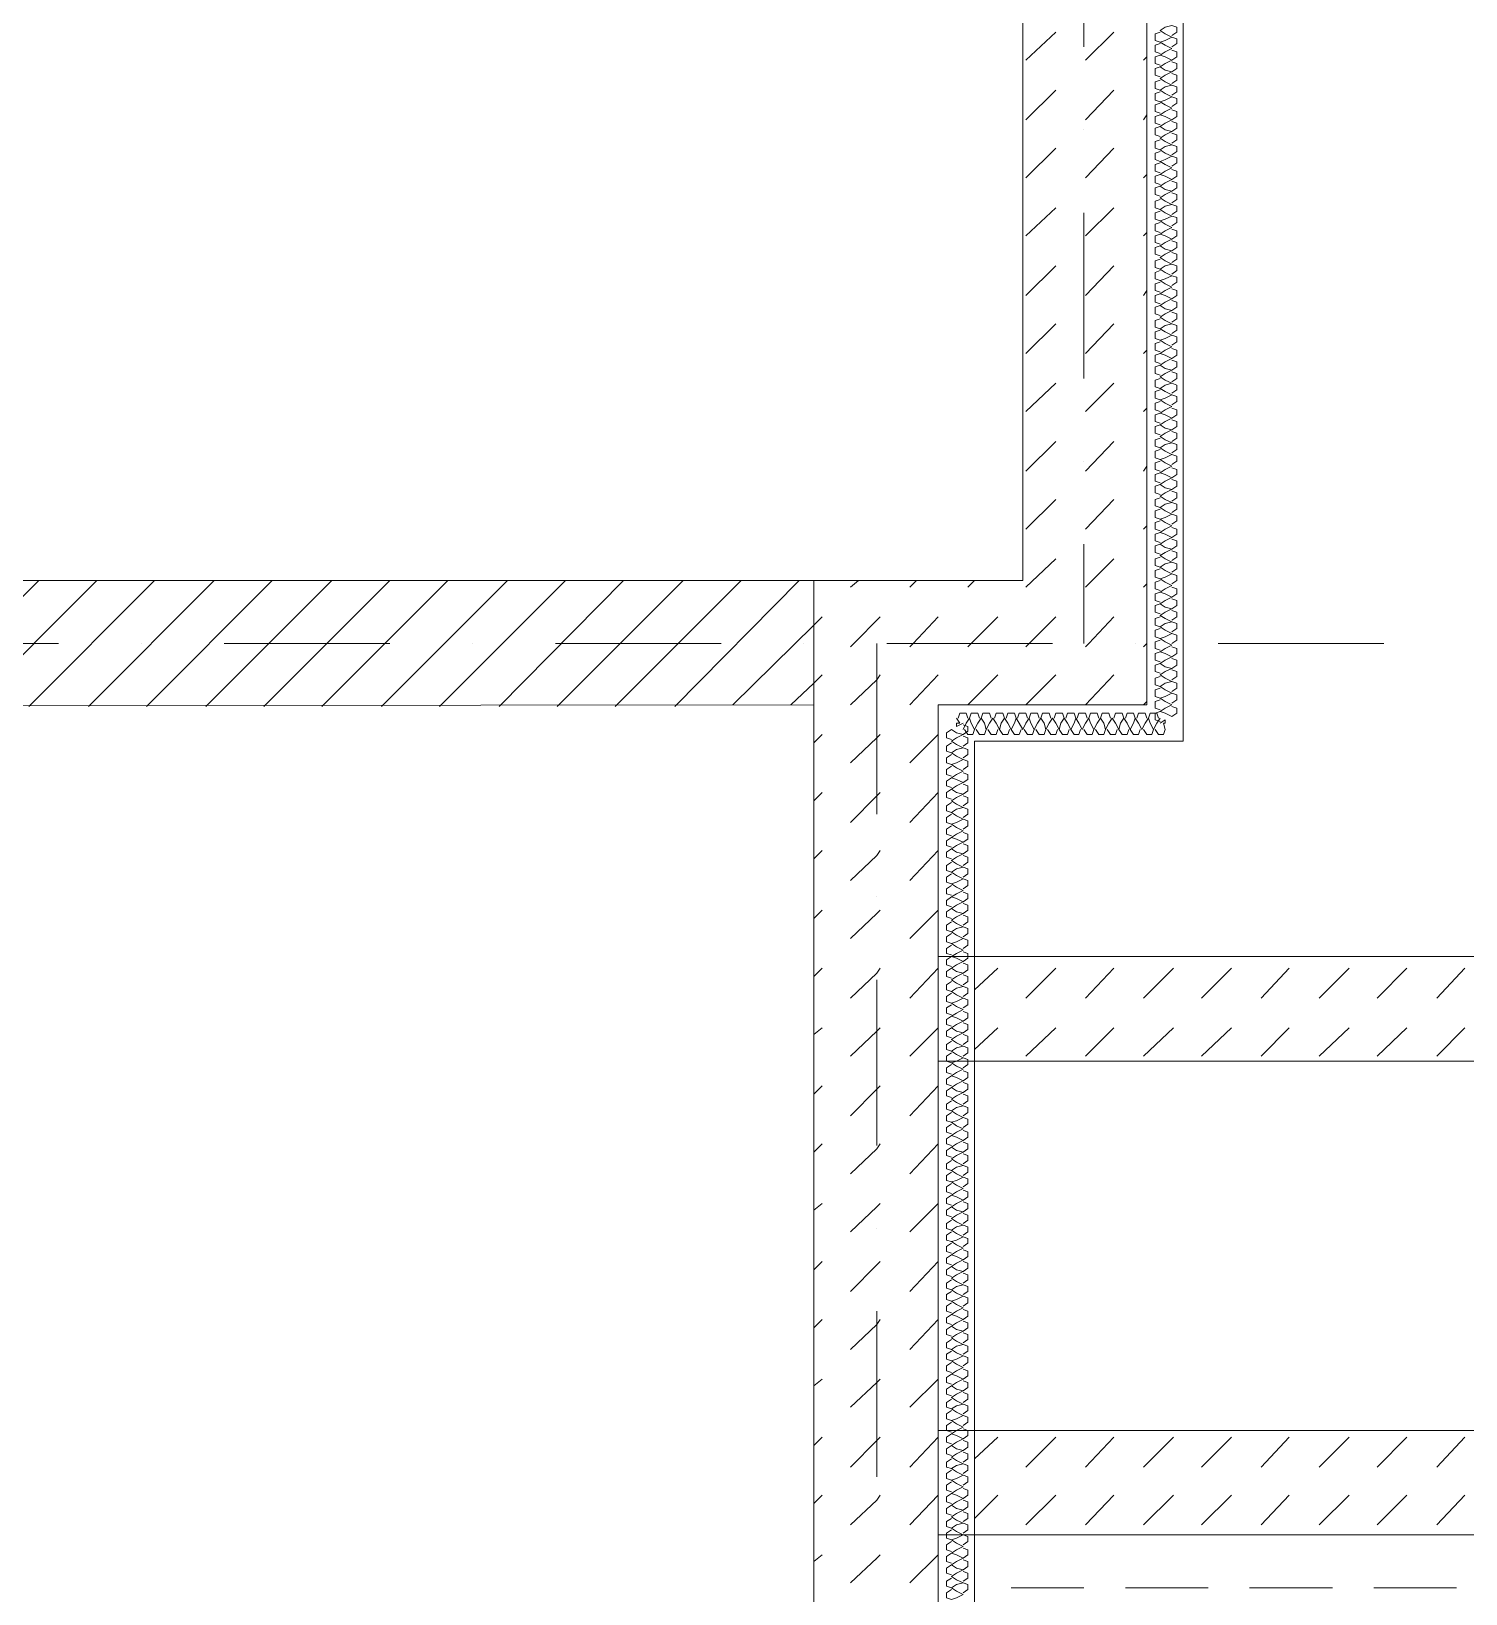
# Model space of a CAD drawing. Header units: millimetres. Extents: x 440 to 72591, y -28954 to 25941.
# Drawn here: x 24972 to 27721, y 11385 to 14379 of the extents above; entities that cross this region are included whole.
import ezdxf

# ---------------------------------------------------------------- set-up
doc = ezdxf.new("R2010")
doc.units = ezdxf.units.MM
doc.layers.add('podkład', color=7, linetype='Continuous')

msp = doc.modelspace()

# ---------------------------------------------------------------- linework, layer by layer
at = {"layer": 'podkład', "color": 7, "lineweight": 5, "transparency": 33554572}
for points in [[(18480.1, 7658.9), (18480.1, 7585.8), (19210.3, 7585.8), (19210.3, 7516), (20000.9, 7516), (20000.9, 7017.5), (26779.8, 7017.5), (26779.8, 13018.4), (27179.8, 13018.4), (27179.8, 21197.5), (22941.1, 21197.5)], [(26779.8, 12742.2), (26779.8, 12481.8)], [(26779.8, 12215.1), (26779.8, 11954.8)]]:
    msp.add_lwpolyline(points, dxfattribs=at)
at = {"layer": 'podkład', "color": 1, "lineweight": 5, "transparency": 33554572}
for points in [[(23531.7, 15126.7), (26871.9, 15126.7), (26871.9, 20886.3), (22941.1, 20886.3), (22941.1, 21127.6), (27110, 21127.6), (27110, 13088.3), (26709.9, 13088.3), (26709.9, 7087.4), (21461.5, 7087.4), (21461.5, 7328.7), (26471.8, 7328.7), (26471.8, 13088.3), (23280.8, 13085.1), (23280.8, 12764.4), (22442.6, 12764.4), (22442.6, 13085.1), (21810.7, 13088.3)], [(21931.4, 13088.3), (21931.4, 11078.5), (22531.5, 11078.5), (22531.5, 10957.8), (21810.7, 10957.8), (21810.7, 13326.4), (26871.9, 13326.4), (26871.9, 14885.4), (23531.7, 14885.4)], [(26779.8, 11497.6), (29250, 11497.6), (29250, 12405.6), (31450.4, 12405.6), (31450.4, 12605.7), (26779.8, 12605.7)], [(26779.8, 12405.6), (29050, 12405.6), (29050, 11697.6), (28700.7, 11697.6)], [(26779.8, 11697.6), (28402.3, 11697.6)]]:
    msp.add_lwpolyline(points, dxfattribs=at)
at = {"layer": 'podkład', "color": 6, "lineweight": 5, "transparency": 33554572}
for points in [[(26989.3, 14348.8), (26989.3, 14666.3)], [(26989.3, 14190.1), (26989.3, 14190.1)], [(26989.3, 13713.8), (26989.3, 14031.3)], [(26989.3, 13555), (26989.3, 13555)], [(26989.3, 13205.8), (26989.3, 13396.3)], [(24706.4, 13205.8), (25023.9, 13205.8)], [(25182.7, 13205.8), (25182.7, 13205.8)], [(25341.5, 13205.8), (25659, 13205.8)], [(25817.7, 13205.8), (25817.7, 13205.8)], [(25976.5, 13205.8), (26294, 13205.8)], [(26452.7, 13205.8), (26452.7, 13205.8)], [(26592.4, 13205.8), (26592.4, 12878.7)], [(26611.5, 13205.8), (26929, 13205.8)], [(27087.8, 13205.8), (27087.8, 13205.8)], [(27246.5, 13205.8), (27564, 13205.8)], [(26592.4, 12720), (26592.4, 12720)], [(26592.4, 12561.2), (26592.4, 12243.7)], [(26592.4, 12085), (26592.4, 12085)], [(26592.4, 11926.2), (26592.4, 11608.7)], [(26592.4, 11449.9), (26592.4, 11449.9)]]:
    msp.add_lwpolyline(points, dxfattribs=at)
at = {"layer": 'podkład', "color": 8, "lineweight": 5, "true_color": 0x808080, "transparency": 33554572}
for points in [[(26878.2, 14323.4), (26935.4, 14377.4)], [(26992.5, 14323.4), (27046.5, 14377.4)], [(27103.6, 14323.4), (27110, 14329.8)], [(26878.2, 14209.1), (26935.4, 14266.3)], [(26992.5, 14209.1), (27046.5, 14266.3)], [(27103.6, 14209.1), (27110, 14218.6)], [(26878.2, 14098), (26935.4, 14155.1)], [(26992.5, 14098), (27046.5, 14155.1)], [(27103.6, 14098), (27110, 14104.3)], [(26878.2, 13986.8), (26935.4, 14040.8)], [(26992.5, 13986.8), (27046.5, 14040.8)], [(27103.6, 13986.8), (27110, 13993.2)], [(26878.2, 13872.5), (26935.4, 13929.7)], [(26992.5, 13872.5), (27046.5, 13929.7)], [(27103.6, 13872.5), (27110, 13882.1)], [(26878.2, 13761.4), (26935.4, 13818.6)], [(26992.5, 13761.4), (27046.5, 13818.6)], [(27103.6, 13761.4), (27110, 13767.8)], [(26878.2, 13650.3), (26935.4, 13704.3)], [(26992.5, 13650.3), (27046.5, 13704.3)], [(27103.6, 13650.3), (27110, 13656.6)], [(26878.2, 13536), (26935.4, 13593.1)], [(26992.5, 13536), (27046.5, 13593.1)], [(27103.6, 13536), (27110, 13545.5)], [(26878.2, 13424.9), (26935.4, 13482)], [(26992.5, 13424.9), (27046.5, 13482)], [(27103.6, 13424.9), (27110, 13431.2)], [(26878.2, 13313.7), (26935.4, 13367.7)], [(26992.5, 13313.7), (27046.5, 13367.7)], [(24744.5, 13085.1), (24985.8, 13326.4)], [(24855.7, 13085.1), (25097, 13326.4)], [(24966.8, 13085.1), (25208.1, 13326.4)], [(25081.1, 13085.1), (25322.4, 13326.4)], [(25192.2, 13085.1), (25433.5, 13326.4)], [(25306.5, 13085.1), (25547.8, 13326.4)], [(25417.7, 13085.1), (25659, 13326.4)], [(25528.8, 13085.1), (25770.1, 13326.4)], [(25643.1, 13085.1), (25884.4, 13326.4)], [(25754.2, 13085.1), (25995.5, 13326.4)], [(25868.5, 13085.1), (26106.7, 13326.4)], [(25979.7, 13085.1), (26221, 13326.4)], [(26090.8, 13085.1), (26332.1, 13326.4)], [(26205.1, 13085.1), (26443.2, 13326.4)], [(26471.8, 13088.3), (26471.8, 13326.4)], [(26541.6, 13313.7), (26557.5, 13326.4)], [(26655.9, 13313.7), (26668.7, 13326.4)], [(26767.1, 13313.7), (26779.8, 13326.4)], [(27103.6, 13313.7), (27110, 13320.1)], [(26316.2, 13088.3), (26471.8, 13240.7), (26487.7, 13256.6)], [(26541.6, 13199.4), (26548, 13205.8), (26598.8, 13256.6)], [(26655.9, 13199.4), (26662.3, 13205.8), (26709.9, 13256.6)], [(26767.1, 13199.4), (26773.4, 13205.8), (26824.2, 13256.6)], [(26878.2, 13199.4), (26884.6, 13205.8), (26935.4, 13256.6)], [(26992.5, 13199.4), (26998.9, 13205.8), (27046.5, 13256.6)], [(27103.6, 13199.4), (27110, 13205.8), (27110, 13208.9)], [(26427.3, 13088.3), (26471.8, 13129.6), (26487.7, 13145.4)], [(26541.6, 13088.3), (26592.4, 13135.9), (26598.8, 13145.4)], [(26655.9, 13088.3), (26709.9, 13145.4)], [(26767.1, 13088.3), (26824.2, 13145.4)], [(26878.2, 13088.3), (26935.4, 13145.4)], [(26992.5, 13088.3), (27046.5, 13145.4)], [(27103.6, 13088.3), (27110, 13094.6)], [(26471.8, 13015.3), (26487.7, 13031.1)], [(26541.6, 12977.2), (26592.4, 13024.8), (26598.8, 13031.1)], [(26655.9, 12977.2), (26709.9, 13031.1)], [(26471.8, 12904.1), (26487.7, 12920)], [(26541.6, 12862.9), (26592.4, 12913.7), (26598.8, 12920)], [(26655.9, 12862.9), (26709.9, 12920)], [(26471.8, 12793), (26487.7, 12808.9)], [(26541.6, 12751.7), (26592.4, 12799.4), (26598.8, 12808.9)], [(26655.9, 12751.7), (26709.9, 12808.9)], [(26471.8, 12678.7), (26487.7, 12694.6)], [(26541.6, 12640.6), (26592.4, 12688.2), (26598.8, 12694.6)], [(26655.9, 12640.6), (26709.9, 12694.6)], [(26471.8, 12567.6), (26487.7, 12583.5)], [(26541.6, 12526.3), (26592.4, 12573.9), (26598.8, 12583.5)], [(26655.9, 12526.3), (26709.9, 12583.5)], [(26779.8, 12542.2), (26824.2, 12583.5)], [(26878.2, 12526.3), (26935.4, 12583.5)], [(26992.5, 12526.3), (27046.5, 12583.5)], [(27103.6, 12526.3), (27160.8, 12583.5)], [(27214.8, 12526.3), (27271.9, 12583.5)], [(27329.1, 12526.3), (27383, 12583.5)], [(27440.2, 12526.3), (27497.4, 12583.5)], [(27551.3, 12526.3), (27608.5, 12583.5)], [(27665.6, 12526.3), (27719.6, 12583.5)], [(26471.8, 12456.4), (26487.7, 12469.1)], [(26541.6, 12415.2), (26592.4, 12462.8), (26598.8, 12469.1)], [(26655.9, 12415.2), (26709.9, 12469.1)], [(26779.8, 12427.9), (26824.2, 12469.1)], [(26878.2, 12415.2), (26935.4, 12469.1)], [(26992.5, 12415.2), (27046.5, 12469.1)], [(27103.6, 12415.2), (27160.8, 12469.1)], [(27214.8, 12415.2), (27271.9, 12469.1)], [(27329.1, 12415.2), (27383, 12469.1)], [(27440.2, 12415.2), (27497.4, 12469.1)], [(27551.3, 12415.2), (27608.5, 12469.1)], [(27665.6, 12415.2), (27719.6, 12469.1)], [(26471.8, 12342.1), (26487.7, 12358)], [(26541.6, 12300.9), (26592.4, 12351.7), (26598.8, 12358)], [(26655.9, 12300.9), (26709.9, 12358)], [(26471.8, 12231), (26487.7, 12246.9)], [(26541.6, 12189.7), (26592.4, 12237.4), (26598.8, 12246.9)], [(26655.9, 12189.7), (26709.9, 12246.9)], [(26471.8, 12119.9), (26487.7, 12132.6)], [(26541.6, 12078.6), (26592.4, 12126.2), (26598.8, 12132.6)], [(26655.9, 12078.6), (26709.9, 12132.6)], [(26471.8, 12005.6), (26487.7, 12021.5)], [(26541.6, 11964.3), (26592.4, 12015.1), (26598.8, 12021.5)], [(26655.9, 11964.3), (26709.9, 12021.5)], [(26471.8, 11894.5), (26487.7, 11910.3)], [(26541.6, 11853.2), (26592.4, 11900.8), (26598.8, 11910.3)], [(26655.9, 11853.2), (26709.9, 11910.3)], [(26471.8, 11783.3), (26487.7, 11796)], [(26541.6, 11742.1), (26592.4, 11789.7), (26598.8, 11796)], [(26655.9, 11742.1), (26709.9, 11796)], [(26471.8, 11669), (26487.7, 11684.9)], [(26541.6, 11627.7), (26592.4, 11678.5), (26598.8, 11684.9)], [(26655.9, 11627.7), (26709.9, 11684.9)], [(26779.8, 11643.6), (26824.2, 11684.9)], [(26878.2, 11627.7), (26935.4, 11684.9)], [(26992.5, 11627.7), (27046.5, 11684.9)], [(27103.6, 11627.7), (27160.8, 11684.9)], [(27214.8, 11627.7), (27271.9, 11684.9)], [(27329.1, 11627.7), (27383, 11684.9)], [(27440.2, 11627.7), (27497.4, 11684.9)], [(27551.3, 11627.7), (27608.5, 11684.9)], [(27665.6, 11627.7), (27719.6, 11684.9)], [(26471.8, 11557.9), (26487.7, 11573.8)], [(26541.6, 11516.6), (26592.4, 11564.2), (26598.8, 11573.8)], [(26655.9, 11516.6), (26709.9, 11573.8)], [(26779.8, 11529.3), (26824.2, 11573.8)], [(26878.2, 11516.6), (26935.4, 11573.8)], [(26992.5, 11516.6), (27046.5, 11573.8)], [(27103.6, 11516.6), (27160.8, 11573.8)], [(27214.8, 11516.6), (27271.9, 11573.8)], [(27329.1, 11516.6), (27383, 11573.8)], [(27440.2, 11516.6), (27497.4, 11573.8)], [(27551.3, 11516.6), (27608.5, 11573.8)], [(27665.6, 11516.6), (27719.6, 11573.8)], [(26471.8, 11446.8), (26487.7, 11459.5)], [(26541.6, 11405.5), (26592.4, 11453.1), (26598.8, 11459.5)], [(26655.9, 11405.5), (26709.9, 11459.5)]]:
    msp.add_lwpolyline(points, dxfattribs=at)
at = {"layer": 'podkład', "color": 4, "lineweight": 5, "transparency": 33554572}
for points in [[(27135.4, 14377.4), (27125.9, 14374.2), (27125.9, 14361.5), (27135.4, 14358.3)], [(27157.6, 14371), (27167.1, 14377.4), (27167.1, 14386.9), (27157.6, 14390.1), (27144.9, 14386.9), (27135.4, 14380.6), (27144.9, 14374.2), (27157.6, 14367.9)], [(27135.4, 14355.2), (27125.9, 14352), (27125.9, 14339.3), (27135.4, 14336.1)], [(27135.4, 14332.9), (27144.9, 14339.3), (27157.6, 14345.6), (27144.9, 14352), (27135.4, 14358.3), (27144.9, 14361.5), (27157.6, 14367.9), (27167.1, 14364.7), (27167.1, 14355.2), (27157.6, 14348.8)], [(27135.4, 14310.7), (27144.9, 14317.1), (27157.6, 14323.4), (27167.1, 14329.8), (27167.1, 14339.3), (27157.6, 14342.5)], [(27157.6, 14323.4), (27144.9, 14329.8), (27135.4, 14332.9), (27125.9, 14329.8), (27125.9, 14317.1), (27135.4, 14313.9)], [(27157.6, 14320.2), (27167.1, 14317.1), (27167.1, 14307.5), (27157.6, 14301.2), (27144.9, 14294.8), (27135.4, 14288.5), (27144.9, 14282.1), (27157.6, 14275.8)], [(27157.6, 14301.2), (27144.9, 14304.4), (27135.4, 14310.7), (27125.9, 14307.5), (27125.9, 14294.8), (27135.4, 14291.7)], [(27135.4, 14285.3), (27125.9, 14282.1), (27125.9, 14269.4), (27135.4, 14266.3)], [(27157.6, 14279), (27167.1, 14285.3), (27167.1, 14294.8), (27157.6, 14298)], [(27135.4, 14263.1), (27125.9, 14259.9), (27125.9, 14247.2), (27135.4, 14244)], [(27157.6, 14256.7), (27167.1, 14263.1), (27167.1, 14272.6), (27157.6, 14275.8), (27144.9, 14272.6), (27135.4, 14266.3), (27144.9, 14259.9), (27157.6, 14253.6)], [(27135.4, 14218.6), (27144.9, 14225), (27157.6, 14231.3), (27144.9, 14237.7), (27135.4, 14244), (27144.9, 14247.2), (27157.6, 14253.6), (27167.1, 14250.4), (27167.1, 14240.9), (27157.6, 14234.5)], [(27135.4, 14240.9), (27125.9, 14237.7), (27125.9, 14225), (27135.4, 14221.8)], [(27135.4, 14196.4), (27144.9, 14202.8), (27157.6, 14209.1), (27167.1, 14215.5), (27167.1, 14225), (27157.6, 14228.2)], [(27157.6, 14209.1), (27144.9, 14215.5), (27135.4, 14218.6), (27125.9, 14215.5), (27125.9, 14202.8), (27135.4, 14199.6)], [(27157.6, 14186.9), (27144.9, 14190.1), (27135.4, 14196.4), (27125.9, 14193.2), (27125.9, 14180.5), (27135.4, 14177.4)], [(27157.6, 14205.9), (27167.1, 14202.8), (27167.1, 14193.2), (27157.6, 14186.9), (27144.9, 14180.5), (27135.4, 14174.2), (27144.9, 14167.8), (27157.6, 14161.5)], [(27135.4, 14171), (27125.9, 14167.8), (27125.9, 14155.1), (27135.4, 14152)], [(27157.6, 14164.7), (27167.1, 14171), (27167.1, 14180.5), (27157.6, 14183.7)], [(27135.4, 14148.8), (27125.9, 14145.6), (27125.9, 14132.9), (27135.4, 14129.7)], [(27157.6, 14142.4), (27167.1, 14148.8), (27167.1, 14158.3), (27157.6, 14161.5), (27144.9, 14158.3), (27135.4, 14152), (27144.9, 14145.6), (27157.6, 14139.3)], [(27135.4, 14104.3), (27144.9, 14110.7), (27157.6, 14117), (27144.9, 14123.4), (27135.4, 14129.7), (27144.9, 14132.9), (27157.6, 14139.3), (27167.1, 14136.1), (27167.1, 14126.6), (27157.6, 14120.2)], [(27135.4, 14126.6), (27125.9, 14123.4), (27125.9, 14110.7), (27135.4, 14107.5)], [(27157.6, 14094.8), (27144.9, 14101.2), (27135.4, 14104.3), (27125.9, 14101.2), (27125.9, 14088.5), (27135.4, 14085.3)], [(27135.4, 14082.1), (27144.9, 14088.5), (27157.6, 14094.8), (27167.1, 14101.2), (27167.1, 14110.7), (27157.6, 14113.9)], [(27157.6, 14072.6), (27144.9, 14075.8), (27135.4, 14082.1), (27125.9, 14078.9), (27125.9, 14066.2), (27135.4, 14063.1)], [(27157.6, 14091.6), (27167.1, 14088.5), (27167.1, 14078.9), (27157.6, 14072.6), (27144.9, 14066.2), (27135.4, 14059.9), (27144.9, 14053.5), (27157.6, 14047.2)], [(27135.4, 14056.7), (27125.9, 14053.5), (27125.9, 14040.8), (27135.4, 14037.6)], [(27157.6, 14028.1), (27167.1, 14034.5), (27167.1, 14044), (27157.6, 14047.2), (27144.9, 14044), (27135.4, 14037.6), (27144.9, 14031.3), (27157.6, 14024.9)], [(27157.6, 14050.3), (27167.1, 14056.7), (27167.1, 14066.2), (27157.6, 14069.4)], [(27135.4, 14034.5), (27125.9, 14031.3), (27125.9, 14018.6), (27135.4, 14015.4)], [(27135.4, 13990), (27144.9, 13996.4), (27157.6, 14002.7), (27144.9, 14009.1), (27135.4, 14015.4), (27144.9, 14018.6), (27157.6, 14024.9), (27167.1, 14021.8), (27167.1, 14012.2), (27157.6, 14005.9)], [(27135.4, 14012.2), (27125.9, 14009.1), (27125.9, 13996.4), (27135.4, 13993.2)], [(27157.6, 13980.5), (27144.9, 13986.8), (27135.4, 13990), (27125.9, 13986.8), (27125.9, 13974.1), (27135.4, 13971)], [(27135.4, 13967.8), (27144.9, 13974.1), (27157.6, 13980.5), (27167.1, 13986.8), (27167.1, 13996.4), (27157.6, 13999.5)], [(27157.6, 13958.3), (27144.9, 13961.4), (27135.4, 13967.8), (27125.9, 13964.6), (27125.9, 13951.9), (27135.4, 13948.7)], [(27157.6, 13977.3), (27167.1, 13974.1), (27167.1, 13964.6), (27157.6, 13958.3), (27144.9, 13951.9), (27135.4, 13945.6), (27144.9, 13939.2), (27157.6, 13932.9)], [(27157.6, 13936), (27167.1, 13942.4), (27167.1, 13951.9), (27157.6, 13955.1)], [(27135.4, 13942.4), (27125.9, 13939.2), (27125.9, 13926.5), (27135.4, 13923.3)], [(27157.6, 13913.8), (27167.1, 13920.2), (27167.1, 13929.7), (27157.6, 13932.9), (27144.9, 13929.7), (27135.4, 13923.3), (27144.9, 13917), (27157.6, 13910.6)], [(27135.4, 13920.2), (27125.9, 13917), (27125.9, 13904.3), (27135.4, 13901.1)], [(27135.4, 13897.9), (27125.9, 13894.8), (27125.9, 13882.1), (27135.4, 13878.9)], [(27135.4, 13875.7), (27144.9, 13882.1), (27157.6, 13888.4), (27144.9, 13894.8), (27135.4, 13901.1), (27144.9, 13904.3), (27157.6, 13910.6), (27167.1, 13907.5), (27167.1, 13897.9), (27157.6, 13891.6)], [(27157.6, 13866.2), (27144.9, 13872.5), (27135.4, 13875.7), (27125.9, 13872.5), (27125.9, 13859.8), (27135.4, 13856.7)], [(27135.4, 13853.5), (27144.9, 13859.8), (27157.6, 13866.2), (27167.1, 13872.5), (27167.1, 13882.1), (27157.6, 13885.2)], [(27157.6, 13863), (27167.1, 13859.8), (27167.1, 13850.3), (27157.6, 13844), (27144.9, 13837.6), (27135.4, 13831.3), (27144.9, 13824.9), (27157.6, 13818.6)], [(27157.6, 13844), (27144.9, 13847.1), (27135.4, 13853.5), (27125.9, 13850.3), (27125.9, 13837.6), (27135.4, 13834.4)], [(27157.6, 13821.7), (27167.1, 13828.1), (27167.1, 13837.6), (27157.6, 13840.8)], [(27135.4, 13828.1), (27125.9, 13824.9), (27125.9, 13812.2), (27135.4, 13809)], [(27135.4, 13805.9), (27125.9, 13802.7), (27125.9, 13790), (27135.4, 13786.8)], [(27157.6, 13799.5), (27167.1, 13805.9), (27167.1, 13815.4), (27157.6, 13818.6), (27144.9, 13815.4), (27135.4, 13809), (27144.9, 13802.7), (27157.6, 13796.3)], [(27135.4, 13783.6), (27125.9, 13780.5), (27125.9, 13767.8), (27135.4, 13764.6)], [(27135.4, 13761.4), (27144.9, 13767.8), (27157.6, 13774.1), (27144.9, 13780.5), (27135.4, 13786.8), (27144.9, 13790), (27157.6, 13796.3), (27167.1, 13793.2), (27167.1, 13783.6), (27157.6, 13777.3)], [(27157.6, 13751.9), (27144.9, 13758.2), (27135.4, 13761.4), (27125.9, 13758.2), (27125.9, 13745.5), (27135.4, 13742.4)], [(27135.4, 13739.2), (27144.9, 13745.5), (27157.6, 13751.9), (27167.1, 13758.2), (27167.1, 13767.8), (27157.6, 13770.9)], [(27157.6, 13748.7), (27167.1, 13745.5), (27167.1, 13736), (27157.6, 13729.7), (27144.9, 13723.3), (27135.4, 13717), (27144.9, 13710.6), (27157.6, 13704.3)], [(27157.6, 13729.7), (27144.9, 13732.8), (27135.4, 13739.2), (27125.9, 13736), (27125.9, 13723.3), (27135.4, 13720.1)], [(27135.4, 13713.8), (27125.9, 13710.6), (27125.9, 13697.9), (27135.4, 13694.7)], [(27157.6, 13707.4), (27167.1, 13713.8), (27167.1, 13723.3), (27157.6, 13726.5)], [(27135.4, 13691.6), (27125.9, 13688.4), (27125.9, 13675.7), (27135.4, 13672.5)], [(27157.6, 13685.2), (27167.1, 13691.6), (27167.1, 13701.1), (27157.6, 13704.3), (27144.9, 13701.1), (27135.4, 13694.7), (27144.9, 13688.4), (27157.6, 13682)], [(27135.4, 13669.3), (27125.9, 13666.2), (27125.9, 13653.5), (27135.4, 13650.3)], [(27135.4, 13647.1), (27144.9, 13653.5), (27157.6, 13659.8), (27144.9, 13666.2), (27135.4, 13672.5), (27144.9, 13675.7), (27157.6, 13682), (27167.1, 13678.9), (27167.1, 13669.3), (27157.6, 13663)], [(27135.4, 13624.9), (27144.9, 13631.2), (27157.6, 13637.6), (27167.1, 13643.9), (27167.1, 13653.5), (27157.6, 13656.6)], [(27157.6, 13637.6), (27144.9, 13643.9), (27135.4, 13647.1), (27125.9, 13643.9), (27125.9, 13631.2), (27135.4, 13628.1)], [(27157.6, 13615.4), (27144.9, 13618.5), (27135.4, 13624.9), (27125.9, 13621.7), (27125.9, 13609), (27135.4, 13605.8)], [(27157.6, 13634.4), (27167.1, 13631.2), (27167.1, 13621.7), (27157.6, 13615.4), (27144.9, 13609), (27135.4, 13602.7), (27144.9, 13596.3), (27157.6, 13590)], [(27135.4, 13599.5), (27125.9, 13596.3), (27125.9, 13583.6), (27135.4, 13580.4)], [(27157.6, 13593.1), (27167.1, 13599.5), (27167.1, 13609), (27157.6, 13612.2)], [(27135.4, 13577.3), (27125.9, 13574.1), (27125.9, 13561.4), (27135.4, 13558.2)], [(27157.6, 13570.9), (27167.1, 13577.3), (27167.1, 13586.8), (27157.6, 13590), (27144.9, 13586.8), (27135.4, 13580.4), (27144.9, 13574.1), (27157.6, 13567.7)], [(27135.4, 13532.8), (27144.9, 13539.2), (27157.6, 13545.5), (27144.9, 13551.9), (27135.4, 13558.2), (27144.9, 13561.4), (27157.6, 13567.7), (27167.1, 13564.6), (27167.1, 13555), (27157.6, 13548.7)], [(27135.4, 13555), (27125.9, 13551.9), (27125.9, 13539.2), (27135.4, 13536)], [(27135.4, 13510.6), (27144.9, 13516.9), (27157.6, 13523.3), (27167.1, 13529.6), (27167.1, 13539.2), (27157.6, 13542.3)], [(27157.6, 13523.3), (27144.9, 13529.6), (27135.4, 13532.8), (27125.9, 13529.6), (27125.9, 13516.9), (27135.4, 13513.8)], [(27157.6, 13501.1), (27144.9, 13504.2), (27135.4, 13510.6), (27125.9, 13507.4), (27125.9, 13494.7), (27135.4, 13491.5)], [(27157.6, 13520.1), (27167.1, 13516.9), (27167.1, 13507.4), (27157.6, 13501.1), (27144.9, 13494.7), (27135.4, 13488.4), (27144.9, 13482), (27157.6, 13475.7)], [(27135.4, 13485.2), (27125.9, 13482), (27125.9, 13469.3), (27135.4, 13466.1)], [(27157.6, 13456.6), (27167.1, 13463), (27167.1, 13472.5), (27157.6, 13475.7), (27144.9, 13472.5), (27135.4, 13466.1), (27144.9, 13459.8), (27157.6, 13453.4)], [(27157.6, 13478.8), (27167.1, 13485.2), (27167.1, 13494.7), (27157.6, 13497.9)], [(27135.4, 13463), (27125.9, 13459.8), (27125.9, 13447.1), (27135.4, 13443.9)], [(27135.4, 13418.5), (27144.9, 13424.9), (27157.6, 13431.2), (27144.9, 13437.6), (27135.4, 13443.9), (27144.9, 13447.1), (27157.6, 13453.4), (27167.1, 13450.3), (27167.1, 13440.7), (27157.6, 13434.4)], [(27135.4, 13440.7), (27125.9, 13437.6), (27125.9, 13424.9), (27135.4, 13421.7)], [(27157.6, 13409), (27144.9, 13415.3), (27135.4, 13418.5), (27125.9, 13415.3), (27125.9, 13402.6), (27135.4, 13399.5)], [(27135.4, 13396.3), (27144.9, 13402.6), (27157.6, 13409), (27167.1, 13415.3), (27167.1, 13424.9), (27157.6, 13428)], [(27157.6, 13386.8), (27144.9, 13389.9), (27135.4, 13396.3), (27125.9, 13393.1), (27125.9, 13380.4), (27135.4, 13377.2)], [(27157.6, 13405.8), (27167.1, 13402.6), (27167.1, 13393.1), (27157.6, 13386.8), (27144.9, 13380.4), (27135.4, 13374.1), (27144.9, 13367.7), (27157.6, 13361.4)], [(27135.4, 13370.9), (27125.9, 13367.7), (27125.9, 13355), (27135.4, 13351.8)], [(27157.6, 13342.3), (27167.1, 13348.7), (27167.1, 13358.2), (27157.6, 13361.4), (27144.9, 13358.2), (27135.4, 13351.8), (27144.9, 13345.5), (27157.6, 13339.1)], [(27157.6, 13364.5), (27167.1, 13370.9), (27167.1, 13380.4), (27157.6, 13383.6)], [(27135.4, 13348.7), (27125.9, 13345.5), (27125.9, 13332.8), (27135.4, 13329.6)], [(27135.4, 13326.4), (27125.9, 13323.3), (27125.9, 13310.6), (27135.4, 13307.4)], [(27135.4, 13304.2), (27144.9, 13310.6), (27157.6, 13316.9), (27144.9, 13323.3), (27135.4, 13329.6), (27144.9, 13332.8), (27157.6, 13339.1), (27167.1, 13336), (27167.1, 13326.4), (27157.6, 13320.1)], [(27157.6, 13294.7), (27144.9, 13301), (27135.4, 13304.2), (27125.9, 13301), (27125.9, 13288.3), (27135.4, 13285.1)], [(27135.4, 13282), (27144.9, 13288.3), (27157.6, 13294.7), (27167.1, 13301), (27167.1, 13310.6), (27157.6, 13313.7)], [(27157.6, 13272.5), (27144.9, 13275.6), (27135.4, 13282), (27125.9, 13278.8), (27125.9, 13266.1), (27135.4, 13262.9)], [(27157.6, 13291.5), (27167.1, 13288.3), (27167.1, 13278.8), (27157.6, 13272.5), (27144.9, 13266.1), (27135.4, 13259.7), (27144.9, 13253.4), (27157.6, 13247)], [(27157.6, 13250.2), (27167.1, 13256.6), (27167.1, 13266.1), (27157.6, 13269.3)], [(27135.4, 13256.6), (27125.9, 13253.4), (27125.9, 13240.7), (27135.4, 13237.5)], [(27135.4, 13234.3), (27125.9, 13231.2), (27125.9, 13218.5), (27135.4, 13215.3)], [(27157.6, 13228), (27167.1, 13234.3), (27167.1, 13243.9), (27157.6, 13247), (27144.9, 13243.9), (27135.4, 13237.5), (27144.9, 13231.2), (27157.6, 13224.8)], [(27135.4, 13212.1), (27125.9, 13208.9), (27125.9, 13196.2), (27135.4, 13193.1)], [(27135.4, 13189.9), (27144.9, 13196.2), (27157.6, 13202.6), (27144.9, 13208.9), (27135.4, 13215.3), (27144.9, 13218.5), (27157.6, 13224.8), (27167.1, 13221.6), (27167.1, 13212.1), (27157.6, 13205.8)], [(27157.6, 13180.4), (27144.9, 13186.7), (27135.4, 13189.9), (27125.9, 13186.7), (27125.9, 13174), (27135.4, 13170.8)], [(27135.4, 13167.7), (27144.9, 13174), (27157.6, 13180.4), (27167.1, 13186.7), (27167.1, 13196.2), (27157.6, 13199.4)], [(27157.6, 13177.2), (27167.1, 13174), (27167.1, 13164.5), (27157.6, 13158.1), (27144.9, 13151.8), (27135.4, 13145.4), (27144.9, 13139.1), (27157.6, 13132.7)], [(27157.6, 13158.1), (27144.9, 13161.3), (27135.4, 13167.7), (27125.9, 13164.5), (27125.9, 13151.8), (27135.4, 13148.6)], [(27157.6, 13135.9), (27167.1, 13142.3), (27167.1, 13151.8), (27157.6, 13155)], [(27135.4, 13142.3), (27125.9, 13139.1), (27125.9, 13126.4), (27135.4, 13123.2)], [(27135.4, 13120), (27125.9, 13116.9), (27125.9, 13104.2), (27135.4, 13101)], [(27157.6, 13113.7), (27167.1, 13120), (27167.1, 13129.6), (27157.6, 13132.7), (27144.9, 13129.6), (27135.4, 13123.2), (27144.9, 13116.9), (27157.6, 13110.5)], [(27135.4, 13097.8), (27125.9, 13094.6), (27125.9, 13081.9), (27135.4, 13078.8)], [(27157.6, 13085.1), (27167.1, 13081.9), (27167.1, 13072.4), (27157.6, 13066.1), (27144.9, 13072.4), (27135.4, 13075.6), (27125.9, 13072.4), (27125.9, 13059.7), (27135.4, 13056.5)], [(27135.4, 13075.6), (27144.9, 13081.9), (27157.6, 13088.3), (27144.9, 13094.6), (27135.4, 13101), (27144.9, 13104.2), (27157.6, 13110.5), (27167.1, 13107.3), (27167.1, 13097.8), (27157.6, 13091.5)], [(26744.9, 13062.9), (26751.2, 13053.4), (26744.9, 13053.4), (26744.9, 13047), (26757.6, 13053.4)], [(26767.1, 13062.9), (26763.9, 13072.4), (26751.2, 13072.4), (26748, 13062.9)], [(26760.7, 13040.7), (26767.1, 13031.1), (26776.6, 13031.1), (26779.8, 13040.7), (26773.4, 13053.4), (26770.3, 13062.9), (26763.9, 13053.4), (26757.6, 13040.7)], [(26789.3, 13062.9), (26786.1, 13072.4), (26773.4, 13072.4), (26770.3, 13062.9)], [(26783, 13040.7), (26789.3, 13031.1), (26798.8, 13031.1), (26802, 13040.7), (26798.8, 13053.4), (26792.5, 13062.9), (26786.1, 13053.4), (26779.8, 13040.7)], [(26811.5, 13062.9), (26808.4, 13072.4), (26795.7, 13072.4), (26792.5, 13062.9)], [(26846.5, 13040.7), (26843.3, 13031.1), (26833.8, 13031.1), (26827.4, 13040.7), (26821.1, 13053.4), (26814.7, 13062.9), (26808.4, 13053.4), (26802, 13040.7)], [(26827.4, 13040.7), (26830.6, 13053.4), (26836.9, 13062.9), (26833.8, 13072.4), (26821.1, 13072.4), (26817.9, 13062.9)], [(26836.9, 13062.9), (26843.3, 13053.4), (26849.6, 13040.7), (26856, 13031.1), (26865.5, 13031.1), (26868.7, 13040.7)], [(26849.6, 13040.7), (26856, 13053.4), (26859.2, 13062.9), (26856, 13072.4), (26843.3, 13072.4), (26840.1, 13062.9)], [(26859.2, 13062.9), (26865.5, 13053.4), (26871.9, 13040.7), (26878.2, 13053.4), (26884.6, 13062.9), (26887.7, 13053.4), (26894.1, 13040.7), (26890.9, 13031.1), (26881.4, 13031.1), (26875, 13040.7)], [(26881.4, 13062.9), (26878.2, 13072.4), (26865.5, 13072.4), (26862.3, 13062.9)], [(26903.6, 13062.9), (26900.4, 13072.4), (26887.7, 13072.4), (26884.6, 13062.9)], [(26897.3, 13040.7), (26903.6, 13031.1), (26913.1, 13031.1), (26916.3, 13040.7), (26913.1, 13053.4), (26906.8, 13062.9), (26900.4, 13053.4), (26894.1, 13040.7)], [(26925.8, 13062.9), (26922.7, 13072.4), (26910, 13072.4), (26906.8, 13062.9)], [(26960.8, 13040.7), (26957.6, 13031.1), (26948.1, 13031.1), (26941.7, 13040.7), (26935.4, 13053.4), (26929, 13062.9), (26922.7, 13053.4), (26916.3, 13040.7)], [(26941.7, 13040.7), (26944.9, 13053.4), (26951.2, 13062.9), (26948.1, 13072.4), (26935.4, 13072.4), (26932.2, 13062.9)], [(26951.2, 13062.9), (26957.6, 13053.4), (26963.9, 13040.7), (26970.3, 13031.1), (26979.8, 13031.1), (26983, 13040.7)], [(26963.9, 13040.7), (26970.3, 13053.4), (26973.5, 13062.9), (26970.3, 13072.4), (26957.6, 13072.4), (26954.4, 13062.9)], [(26973.5, 13062.9), (26979.8, 13053.4), (26986.2, 13040.7), (26992.5, 13053.4), (26998.9, 13062.9), (27002, 13053.4), (27008.4, 13040.7), (27005.2, 13031.1), (26995.7, 13031.1), (26989.3, 13040.7)], [(26995.7, 13062.9), (26992.5, 13072.4), (26979.8, 13072.4), (26976.6, 13062.9)], [(27017.9, 13062.9), (27014.7, 13072.4), (27002, 13072.4), (26998.9, 13062.9)], [(27011.6, 13040.7), (27017.9, 13031.1), (27027.4, 13031.1), (27030.6, 13040.7), (27027.4, 13053.4), (27021.1, 13062.9), (27014.7, 13053.4), (27008.4, 13040.7)], [(27040.1, 13062.9), (27037, 13072.4), (27024.3, 13072.4), (27021.1, 13062.9)], [(27075.1, 13040.7), (27071.9, 13031.1), (27062.4, 13031.1), (27056, 13040.7), (27049.7, 13053.4), (27043.3, 13062.9), (27037, 13053.4), (27030.6, 13040.7)], [(27056, 13040.7), (27059.2, 13053.4), (27065.5, 13062.9), (27062.4, 13072.4), (27049.7, 13072.4), (27046.5, 13062.9)], [(27065.5, 13062.9), (27071.9, 13053.4), (27078.2, 13040.7), (27084.6, 13031.1), (27094.1, 13031.1), (27097.3, 13040.7)], [(27078.2, 13040.7), (27084.6, 13053.4), (27087.8, 13062.9), (27084.6, 13072.4), (27071.9, 13072.4), (27068.7, 13062.9)], [(27087.8, 13062.9), (27094.1, 13053.4), (27100.5, 13040.7), (27106.8, 13053.4), (27113.2, 13062.9), (27116.3, 13053.4), (27122.7, 13040.7), (27119.5, 13031.1), (27110, 13031.1), (27103.6, 13040.7)], [(27110, 13062.9), (27106.8, 13072.4), (27094.1, 13072.4), (27090.9, 13062.9)], [(27132.2, 13062.9), (27129, 13072.4), (27116.3, 13072.4), (27113.2, 13062.9)], [(27135.4, 13062.9), (27129, 13053.4), (27122.7, 13040.7)], [(27135.4, 13053.4), (27144.9, 13059.7), (27144.9, 13053.4), (27141.7, 13053.4), (27144.9, 13040.7), (27141.7, 13031.1), (27132.2, 13031.1), (27125.9, 13040.7)], [(26735.3, 13021.6), (26725.8, 13024.8), (26725.8, 13034.3), (26735.3, 13040.7), (26744.9, 13034.3), (26757.6, 13031.1), (26767.1, 13037.5), (26767.1, 13047), (26757.6, 13050.2)], [(26757.6, 13031.1), (26744.9, 13024.8), (26735.3, 13018.4), (26744.9, 13012.1), (26757.6, 13005.7), (26744.9, 13002.6), (26735.3, 12996.2), (26725.8, 12999.4), (26725.8, 13008.9), (26735.3, 13015.3)], [(26757.6, 13008.9), (26767.1, 13015.3), (26767.1, 13024.8), (26757.6, 13028)], [(26805.2, 13040.7), (26811.5, 13031.1), (26821.1, 13031.1), (26824.2, 13040.7)], [(26919.5, 13040.7), (26925.8, 13031.1), (26935.4, 13031.1), (26938.5, 13040.7)], [(27033.8, 13040.7), (27040.1, 13031.1), (27049.7, 13031.1), (27052.8, 13040.7)], [(26735.3, 12993), (26725.8, 12986.7), (26725.8, 12977.2), (26735.3, 12974), (26744.9, 12977.2), (26757.6, 12983.5), (26744.9, 12989.9), (26735.3, 12996.2)], [(26757.6, 12986.7), (26767.1, 12993), (26767.1, 13002.6), (26757.6, 13005.7)], [(26735.3, 12929.5), (26725.8, 12932.7), (26725.8, 12942.2), (26735.3, 12948.6), (26744.9, 12954.9), (26757.6, 12961.3), (26744.9, 12967.6), (26735.3, 12974)], [(26735.3, 12970.8), (26725.8, 12964.5), (26725.8, 12954.9), (26735.3, 12951.8)], [(26757.6, 12964.5), (26767.1, 12970.8), (26767.1, 12980.3), (26757.6, 12983.5)], [(26757.6, 12939.1), (26744.9, 12932.7), (26735.3, 12926.4), (26725.8, 12920), (26725.8, 12910.5), (26735.3, 12907.3)], [(26735.3, 12948.6), (26744.9, 12945.4), (26757.6, 12939.1), (26767.1, 12945.4), (26767.1, 12954.9), (26757.6, 12958.1)], [(26735.3, 12926.4), (26744.9, 12920), (26757.6, 12916.8), (26767.1, 12923.2), (26767.1, 12932.7), (26757.6, 12935.9)], [(26757.6, 12916.8), (26744.9, 12910.5), (26735.3, 12904.1), (26744.9, 12897.8), (26757.6, 12891.4), (26744.9, 12888.3), (26735.3, 12881.9), (26725.8, 12885.1), (26725.8, 12894.6), (26735.3, 12901)], [(26757.6, 12894.6), (26767.1, 12901), (26767.1, 12910.5), (26757.6, 12913.7)], [(26735.3, 12878.7), (26725.8, 12872.4), (26725.8, 12862.9), (26735.3, 12859.7), (26744.9, 12862.9), (26757.6, 12869.2), (26744.9, 12875.6), (26735.3, 12881.9)], [(26757.6, 12872.4), (26767.1, 12878.7), (26767.1, 12888.3), (26757.6, 12891.4)], [(26735.3, 12815.2), (26725.8, 12818.4), (26725.8, 12827.9), (26735.3, 12834.3), (26744.9, 12840.6), (26757.6, 12847), (26744.9, 12853.3), (26735.3, 12859.7)], [(26735.3, 12856.5), (26725.8, 12850.2), (26725.8, 12840.6), (26735.3, 12837.5)], [(26757.6, 12850.2), (26767.1, 12856.5), (26767.1, 12866), (26757.6, 12869.2)], [(26757.6, 12824.8), (26744.9, 12818.4), (26735.3, 12812.1), (26725.8, 12805.7), (26725.8, 12796.2), (26735.3, 12793)], [(26735.3, 12834.3), (26744.9, 12831.1), (26757.6, 12824.8), (26767.1, 12831.1), (26767.1, 12840.6), (26757.6, 12843.8)], [(26735.3, 12812.1), (26744.9, 12805.7), (26757.6, 12802.5), (26767.1, 12808.9), (26767.1, 12818.4), (26757.6, 12821.6)], [(26757.6, 12802.5), (26744.9, 12796.2), (26735.3, 12789.8), (26744.9, 12783.5), (26757.6, 12777.1), (26744.9, 12774), (26735.3, 12767.6), (26725.8, 12770.8), (26725.8, 12780.3), (26735.3, 12786.7)], [(26757.6, 12780.3), (26767.1, 12786.7), (26767.1, 12796.2), (26757.6, 12799.4)], [(26735.3, 12764.4), (26725.8, 12758.1), (26725.8, 12748.6), (26735.3, 12745.4), (26744.9, 12748.6), (26757.6, 12754.9), (26744.9, 12761.3), (26735.3, 12767.6)], [(26757.6, 12758.1), (26767.1, 12764.4), (26767.1, 12774), (26757.6, 12777.1)], [(26735.3, 12700.9), (26725.8, 12704.1), (26725.8, 12713.6), (26735.3, 12720), (26744.9, 12726.3), (26757.6, 12732.7), (26744.9, 12739), (26735.3, 12745.4)], [(26735.3, 12742.2), (26725.8, 12735.9), (26725.8, 12726.3), (26735.3, 12723.2)], [(26735.3, 12720), (26744.9, 12716.8), (26757.6, 12710.5), (26767.1, 12716.8), (26767.1, 12726.3), (26757.6, 12729.5)], [(26757.6, 12735.9), (26767.1, 12742.2), (26767.1, 12751.7), (26757.6, 12754.9)], [(26757.6, 12710.5), (26744.9, 12704.1), (26735.3, 12697.8), (26725.8, 12691.4), (26725.8, 12681.9), (26735.3, 12678.7)], [(26735.3, 12697.8), (26744.9, 12691.4), (26757.6, 12688.2), (26767.1, 12694.6), (26767.1, 12704.1), (26757.6, 12707.3)], [(26757.6, 12688.2), (26744.9, 12681.9), (26735.3, 12675.5), (26744.9, 12669.2), (26757.6, 12662.8), (26744.9, 12659.7), (26735.3, 12653.3), (26725.8, 12656.5), (26725.8, 12666), (26735.3, 12672.4)], [(26757.6, 12666), (26767.1, 12672.4), (26767.1, 12681.9), (26757.6, 12685.1)], [(26735.3, 12650.1), (26725.8, 12643.8), (26725.8, 12634.3), (26735.3, 12631.1), (26744.9, 12634.3), (26757.6, 12640.6), (26744.9, 12647), (26735.3, 12653.3)], [(26757.6, 12643.8), (26767.1, 12650.1), (26767.1, 12659.7), (26757.6, 12662.8)], [(26757.6, 12621.6), (26767.1, 12627.9), (26767.1, 12637.4), (26757.6, 12640.6)], [(26779.8, 12605.7), (26709.9, 12605.7)], [(26735.3, 12586.6), (26725.8, 12589.8), (26725.8, 12599.3), (26735.3, 12605.7), (26744.9, 12612), (26757.6, 12618.4), (26744.9, 12624.7), (26735.3, 12631.1)], [(26735.3, 12627.9), (26725.8, 12621.6), (26725.8, 12612), (26735.3, 12608.9)], [(26735.3, 12605.7), (26744.9, 12602.5), (26757.6, 12596.2), (26767.1, 12602.5), (26767.1, 12612), (26757.6, 12615.2)], [(26757.6, 12596.2), (26744.9, 12589.8), (26735.3, 12583.5), (26725.8, 12577.1), (26725.8, 12567.6), (26735.3, 12564.4)], [(26735.3, 12583.5), (26744.9, 12577.1), (26757.6, 12573.9), (26767.1, 12580.3), (26767.1, 12589.8), (26757.6, 12593)], [(26757.6, 12573.9), (26744.9, 12567.6), (26735.3, 12561.2), (26744.9, 12554.9), (26757.6, 12548.5), (26744.9, 12545.4), (26735.3, 12539), (26725.8, 12542.2), (26725.8, 12551.7), (26735.3, 12558.1)], [(26757.6, 12551.7), (26767.1, 12558.1), (26767.1, 12567.6), (26757.6, 12570.8)], [(26757.6, 12529.5), (26767.1, 12535.8), (26767.1, 12545.4), (26757.6, 12548.5)], [(26735.3, 12535.8), (26725.8, 12529.5), (26725.8, 12520), (26735.3, 12516.8), (26744.9, 12520), (26757.6, 12526.3), (26744.9, 12532.7), (26735.3, 12539)], [(26735.3, 12472.3), (26725.8, 12475.5), (26725.8, 12485), (26735.3, 12491.4), (26744.9, 12497.7), (26757.6, 12504.1), (26744.9, 12510.4), (26735.3, 12516.8)], [(26757.6, 12507.3), (26767.1, 12513.6), (26767.1, 12523.1), (26757.6, 12526.3)], [(26735.3, 12513.6), (26725.8, 12507.3), (26725.8, 12497.7), (26735.3, 12494.5)], [(26735.3, 12491.4), (26744.9, 12488.2), (26757.6, 12481.8), (26767.1, 12488.2), (26767.1, 12497.7), (26757.6, 12500.9)], [(26757.6, 12481.8), (26744.9, 12475.5), (26735.3, 12469.1), (26725.8, 12462.8), (26725.8, 12453.3), (26735.3, 12450.1)], [(26757.6, 12459.6), (26744.9, 12453.3), (26735.3, 12446.9), (26744.9, 12440.6), (26757.6, 12434.2), (26744.9, 12431), (26735.3, 12424.7), (26725.8, 12427.9), (26725.8, 12437.4), (26735.3, 12443.7)], [(26735.3, 12469.1), (26744.9, 12462.8), (26757.6, 12459.6), (26767.1, 12466), (26767.1, 12475.5), (26757.6, 12478.7)], [(26757.6, 12437.4), (26767.1, 12443.7), (26767.1, 12453.3), (26757.6, 12456.4)], [(26757.6, 12415.2), (26767.1, 12421.5), (26767.1, 12431), (26757.6, 12434.2)], [(26779.8, 12405.6), (26709.9, 12405.6)], [(26735.3, 12421.5), (26725.8, 12415.2), (26725.8, 12405.6), (26735.3, 12402.5), (26744.9, 12405.6), (26757.6, 12412), (26744.9, 12418.3), (26735.3, 12424.7)], [(26735.3, 12358), (26725.8, 12361.2), (26725.8, 12370.7), (26735.3, 12377.1), (26744.9, 12383.4), (26757.6, 12389.8), (26744.9, 12396.1), (26735.3, 12402.5)], [(26735.3, 12399.3), (26725.8, 12392.9), (26725.8, 12383.4), (26735.3, 12380.2)], [(26757.6, 12392.9), (26767.1, 12399.3), (26767.1, 12408.8), (26757.6, 12412)], [(26757.6, 12367.5), (26744.9, 12361.2), (26735.3, 12354.8), (26725.8, 12348.5), (26725.8, 12339), (26735.3, 12335.8)], [(26735.3, 12377.1), (26744.9, 12373.9), (26757.6, 12367.5), (26767.1, 12373.9), (26767.1, 12383.4), (26757.6, 12386.6)], [(26757.6, 12345.3), (26744.9, 12339), (26735.3, 12332.6), (26744.9, 12326.3), (26757.6, 12319.9), (26744.9, 12316.7), (26735.3, 12310.4), (26725.8, 12313.6), (26725.8, 12323.1), (26735.3, 12329.4)], [(26735.3, 12354.8), (26744.9, 12348.5), (26757.6, 12345.3), (26767.1, 12351.7), (26767.1, 12361.2), (26757.6, 12364.4)], [(26757.6, 12323.1), (26767.1, 12329.4), (26767.1, 12339), (26757.6, 12342.1)], [(26735.3, 12307.2), (26725.8, 12300.9), (26725.8, 12291.3), (26735.3, 12288.2), (26744.9, 12291.3), (26757.6, 12297.7), (26744.9, 12304), (26735.3, 12310.4)], [(26757.6, 12300.9), (26767.1, 12307.2), (26767.1, 12316.7), (26757.6, 12319.9)], [(26735.3, 12243.7), (26725.8, 12246.9), (26725.8, 12256.4), (26735.3, 12262.8), (26744.9, 12269.1), (26757.6, 12275.5), (26744.9, 12281.8), (26735.3, 12288.2)], [(26735.3, 12285), (26725.8, 12278.6), (26725.8, 12269.1), (26735.3, 12265.9)], [(26757.6, 12278.6), (26767.1, 12285), (26767.1, 12294.5), (26757.6, 12297.7)], [(26757.6, 12253.2), (26744.9, 12246.9), (26735.3, 12240.5), (26725.8, 12234.2), (26725.8, 12224.7), (26735.3, 12221.5)], [(26735.3, 12262.8), (26744.9, 12259.6), (26757.6, 12253.2), (26767.1, 12259.6), (26767.1, 12269.1), (26757.6, 12272.3)], [(26735.3, 12240.5), (26744.9, 12234.2), (26757.6, 12231), (26767.1, 12237.4), (26767.1, 12246.9), (26757.6, 12250.1)], [(26757.6, 12231), (26744.9, 12224.7), (26735.3, 12218.3), (26744.9, 12212), (26757.6, 12205.6), (26744.9, 12202.4), (26735.3, 12196.1), (26725.8, 12199.3), (26725.8, 12208.8), (26735.3, 12215.1)], [(26757.6, 12208.8), (26767.1, 12215.1), (26767.1, 12224.7), (26757.6, 12227.8)], [(26735.3, 12192.9), (26725.8, 12186.6), (26725.8, 12177), (26735.3, 12173.9), (26744.9, 12177), (26757.6, 12183.4), (26744.9, 12189.7), (26735.3, 12196.1)], [(26757.6, 12186.6), (26767.1, 12192.9), (26767.1, 12202.4), (26757.6, 12205.6)], [(26735.3, 12129.4), (26725.8, 12132.6), (26725.8, 12142.1), (26735.3, 12148.5), (26744.9, 12154.8), (26757.6, 12161.2), (26744.9, 12167.5), (26735.3, 12173.9)], [(26735.3, 12170.7), (26725.8, 12164.3), (26725.8, 12154.8), (26735.3, 12151.6)], [(26735.3, 12148.5), (26744.9, 12145.3), (26757.6, 12138.9), (26767.1, 12145.3), (26767.1, 12154.8), (26757.6, 12158)], [(26757.6, 12164.3), (26767.1, 12170.7), (26767.1, 12180.2), (26757.6, 12183.4)], [(26757.6, 12138.9), (26744.9, 12132.6), (26735.3, 12126.2), (26725.8, 12119.9), (26725.8, 12110.4), (26735.3, 12107.2)], [(26735.3, 12126.2), (26744.9, 12119.9), (26757.6, 12116.7), (26767.1, 12123.1), (26767.1, 12132.6), (26757.6, 12135.8)], [(26757.6, 12116.7), (26744.9, 12110.4), (26735.3, 12104), (26744.9, 12097.7), (26757.6, 12091.3), (26744.9, 12088.1), (26735.3, 12081.8), (26725.8, 12085), (26725.8, 12094.5), (26735.3, 12100.8)], [(26757.6, 12094.5), (26767.1, 12100.8), (26767.1, 12110.4), (26757.6, 12113.5)], [(26735.3, 12078.6), (26725.8, 12072.3), (26725.8, 12062.7), (26735.3, 12059.6), (26744.9, 12062.7), (26757.6, 12069.1), (26744.9, 12075.4), (26735.3, 12081.8)], [(26757.6, 12072.3), (26767.1, 12078.6), (26767.1, 12088.1), (26757.6, 12091.3)], [(26757.6, 12050), (26767.1, 12056.4), (26767.1, 12065.9), (26757.6, 12069.1)], [(26735.3, 12015.1), (26725.8, 12018.3), (26725.8, 12027.8), (26735.3, 12034.2), (26744.9, 12040.5), (26757.6, 12046.9), (26744.9, 12053.2), (26735.3, 12059.6)], [(26735.3, 12056.4), (26725.8, 12050), (26725.8, 12040.5), (26735.3, 12037.3)], [(26735.3, 12034.2), (26744.9, 12031), (26757.6, 12024.6), (26767.1, 12031), (26767.1, 12040.5), (26757.6, 12043.7)], [(26757.6, 12024.6), (26744.9, 12018.3), (26735.3, 12011.9), (26725.8, 12005.6), (26725.8, 11996.1), (26735.3, 11992.9)], [(26735.3, 12011.9), (26744.9, 12005.6), (26757.6, 12002.4), (26767.1, 12008.8), (26767.1, 12018.3), (26757.6, 12021.5)], [(26757.6, 12002.4), (26744.9, 11996.1), (26735.3, 11989.7), (26744.9, 11983.4), (26757.6, 11977), (26744.9, 11973.8), (26735.3, 11967.5), (26725.8, 11970.7), (26725.8, 11980.2), (26735.3, 11986.5)], [(26757.6, 11980.2), (26767.1, 11986.5), (26767.1, 11996.1), (26757.6, 11999.2)], [(26757.6, 11958), (26767.1, 11964.3), (26767.1, 11973.8), (26757.6, 11977)], [(26735.3, 11964.3), (26725.8, 11958), (26725.8, 11948.4), (26735.3, 11945.3), (26744.9, 11948.4), (26757.6, 11954.8), (26744.9, 11961.1), (26735.3, 11967.5)], [(26757.6, 11935.7), (26767.1, 11942.1), (26767.1, 11951.6), (26757.6, 11954.8)], [(26735.3, 11900.8), (26725.8, 11904), (26725.8, 11913.5), (26735.3, 11919.9), (26744.9, 11926.2), (26757.6, 11932.6), (26744.9, 11938.9), (26735.3, 11945.3)], [(26735.3, 11942.1), (26725.8, 11935.7), (26725.8, 11926.2), (26735.3, 11923)], [(26735.3, 11919.9), (26744.9, 11916.7), (26757.6, 11910.3), (26767.1, 11916.7), (26767.1, 11926.2), (26757.6, 11929.4)], [(26757.6, 11910.3), (26744.9, 11904), (26735.3, 11897.6), (26725.8, 11891.3), (26725.8, 11881.8), (26735.3, 11878.6)], [(26757.6, 11888.1), (26744.9, 11881.8), (26735.3, 11875.4), (26744.9, 11869.1), (26757.6, 11862.7), (26744.9, 11859.5), (26735.3, 11853.2), (26725.8, 11856.4), (26725.8, 11865.9), (26735.3, 11872.2)], [(26735.3, 11897.6), (26744.9, 11891.3), (26757.6, 11888.1), (26767.1, 11894.5), (26767.1, 11904), (26757.6, 11907.2)], [(26757.6, 11865.9), (26767.1, 11872.2), (26767.1, 11881.8), (26757.6, 11884.9)], [(26757.6, 11843.7), (26767.1, 11850), (26767.1, 11859.5), (26757.6, 11862.7)], [(26735.3, 11850), (26725.8, 11843.7), (26725.8, 11834.1), (26735.3, 11831), (26744.9, 11834.1), (26757.6, 11840.5), (26744.9, 11846.8), (26735.3, 11853.2)], [(26735.3, 11786.5), (26725.8, 11789.7), (26725.8, 11799.2), (26735.3, 11805.6), (26744.9, 11811.9), (26757.6, 11818.3), (26744.9, 11824.6), (26735.3, 11831)], [(26735.3, 11827.8), (26725.8, 11821.4), (26725.8, 11811.9), (26735.3, 11808.7)], [(26757.6, 11821.4), (26767.1, 11827.8), (26767.1, 11837.3), (26757.6, 11840.5)], [(26735.3, 11805.6), (26744.9, 11802.4), (26757.6, 11796), (26767.1, 11802.4), (26767.1, 11811.9), (26757.6, 11815.1)], [(26757.6, 11796), (26744.9, 11789.7), (26735.3, 11783.3), (26725.8, 11777), (26725.8, 11767.5), (26735.3, 11764.3)], [(26757.6, 11773.8), (26744.9, 11767.5), (26735.3, 11761.1), (26744.9, 11754.8), (26757.6, 11748.4), (26744.9, 11745.2), (26735.3, 11738.9), (26725.8, 11742.1), (26725.8, 11751.6), (26735.3, 11757.9)], [(26735.3, 11783.3), (26744.9, 11777), (26757.6, 11773.8), (26767.1, 11780.2), (26767.1, 11789.7), (26757.6, 11792.9)], [(26757.6, 11751.6), (26767.1, 11757.9), (26767.1, 11767.5), (26757.6, 11770.6)], [(26735.3, 11735.7), (26725.8, 11729.4), (26725.8, 11719.8), (26735.3, 11716.7), (26744.9, 11719.8), (26757.6, 11726.2), (26744.9, 11732.5), (26735.3, 11738.9)], [(26757.6, 11729.4), (26767.1, 11735.7), (26767.1, 11745.2), (26757.6, 11748.4)], [(26735.3, 11672.2), (26725.8, 11675.4), (26725.8, 11684.9), (26735.3, 11691.2), (26744.9, 11697.6), (26757.6, 11703.9), (26744.9, 11710.3), (26735.3, 11716.7)], [(26735.3, 11713.5), (26725.8, 11707.1), (26725.8, 11697.6), (26735.3, 11694.4)], [(26757.6, 11707.1), (26767.1, 11713.5), (26767.1, 11723), (26757.6, 11726.2)], [(26779.8, 11697.6), (26709.9, 11697.6)], [(26757.6, 11681.7), (26744.9, 11675.4), (26735.3, 11669), (26725.8, 11662.7), (26725.8, 11653.1), (26735.3, 11650)], [(26735.3, 11691.2), (26744.9, 11688.1), (26757.6, 11681.7), (26767.1, 11688.1), (26767.1, 11697.6), (26757.6, 11700.8)], [(26735.3, 11669), (26744.9, 11662.7), (26757.6, 11659.5), (26767.1, 11665.8), (26767.1, 11675.4), (26757.6, 11678.5)], [(26757.6, 11659.5), (26744.9, 11653.1), (26735.3, 11646.8), (26744.9, 11640.4), (26757.6, 11634.1), (26744.9, 11630.9), (26735.3, 11624.6), (26725.8, 11627.7), (26725.8, 11637.3), (26735.3, 11643.6)], [(26757.6, 11637.3), (26767.1, 11643.6), (26767.1, 11653.1), (26757.6, 11656.3)], [(26735.3, 11621.4), (26725.8, 11615), (26725.8, 11605.5), (26735.3, 11602.3), (26744.9, 11605.5), (26757.6, 11611.9), (26744.9, 11618.2), (26735.3, 11624.6)], [(26757.6, 11615), (26767.1, 11621.4), (26767.1, 11630.9), (26757.6, 11634.1)], [(26735.3, 11557.9), (26725.8, 11561.1), (26725.8, 11570.6), (26735.3, 11576.9), (26744.9, 11583.3), (26757.6, 11589.6), (26744.9, 11596), (26735.3, 11602.3)], [(26735.3, 11599.2), (26725.8, 11592.8), (26725.8, 11583.3), (26735.3, 11580.1)], [(26757.6, 11592.8), (26767.1, 11599.2), (26767.1, 11608.7), (26757.6, 11611.9)], [(26757.6, 11567.4), (26744.9, 11561.1), (26735.3, 11554.7), (26725.8, 11548.4), (26725.8, 11538.8), (26735.3, 11535.7)], [(26735.3, 11576.9), (26744.9, 11573.8), (26757.6, 11567.4), (26767.1, 11573.8), (26767.1, 11583.3), (26757.6, 11586.5)], [(26735.3, 11554.7), (26744.9, 11548.4), (26757.6, 11545.2), (26767.1, 11551.5), (26767.1, 11561.1), (26757.6, 11564.2)], [(26757.6, 11545.2), (26744.9, 11538.8), (26735.3, 11532.5), (26744.9, 11526.1), (26757.6, 11519.8), (26744.9, 11516.6), (26735.3, 11510.3), (26725.8, 11513.4), (26725.8, 11523), (26735.3, 11529.3)], [(26757.6, 11523), (26767.1, 11529.3), (26767.1, 11538.8), (26757.6, 11542)], [(26779.8, 11497.6), (26709.9, 11497.6)], [(26735.3, 11507.1), (26725.8, 11500.7), (26725.8, 11491.2), (26735.3, 11488), (26744.9, 11491.2), (26757.6, 11497.6), (26744.9, 11503.9), (26735.3, 11510.3)], [(26757.6, 11500.7), (26767.1, 11507.1), (26767.1, 11516.6), (26757.6, 11519.8)], [(26757.6, 11478.5), (26767.1, 11484.9), (26767.1, 11494.4), (26757.6, 11497.6)], [(26735.3, 11443.6), (26725.8, 11446.8), (26725.8, 11456.3), (26735.3, 11462.6), (26744.9, 11469), (26757.6, 11475.3), (26744.9, 11481.7), (26735.3, 11488)], [(26735.3, 11484.9), (26725.8, 11478.5), (26725.8, 11469), (26735.3, 11465.8)], [(26735.3, 11462.6), (26744.9, 11459.5), (26757.6, 11453.1), (26767.1, 11459.5), (26767.1, 11469), (26757.6, 11472.2)], [(26757.6, 11453.1), (26744.9, 11446.8), (26735.3, 11440.4), (26725.8, 11434.1), (26725.8, 11424.5), (26735.3, 11421.4)], [(26735.3, 11440.4), (26744.9, 11434.1), (26757.6, 11430.9), (26767.1, 11437.2), (26767.1, 11446.8), (26757.6, 11449.9)], [(26757.6, 11430.9), (26744.9, 11424.5), (26735.3, 11418.2), (26744.9, 11411.8), (26757.6, 11405.5), (26744.9, 11402.3), (26735.3, 11396), (26725.8, 11399.1), (26725.8, 11408.7), (26735.3, 11415)], [(26757.6, 11408.7), (26767.1, 11415), (26767.1, 11424.5), (26757.6, 11427.7)], [(26735.3, 11392.8), (26725.8, 11386.4), (26725.8, 11376.9), (26735.3, 11373.7), (26744.9, 11376.9), (26757.6, 11383.3), (26744.9, 11389.6), (26735.3, 11396)], [(26757.6, 11386.4), (26767.1, 11392.8), (26767.1, 11402.3), (26757.6, 11405.5)], [(26849.6, 11396), (26989.3, 11396)], [(27068.7, 11396), (27227.5, 11396)], [(27306.8, 11396), (27465.6, 11396)], [(27545, 11396), (27703.7, 11396)]]:
    msp.add_lwpolyline(points, dxfattribs=at)

doc.saveas('drawing.dxf')
